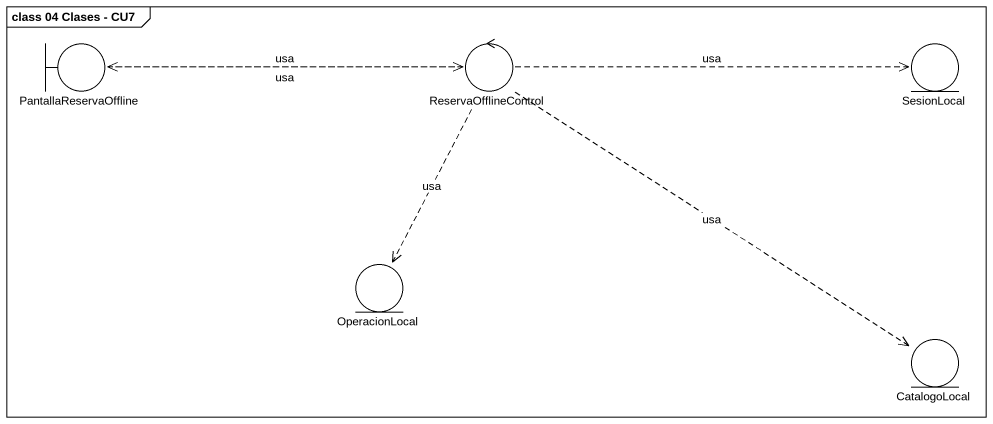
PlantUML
@startuml
mainframe class 04 Clases - CU7
boundary PantallaReservaOffline
control ReservaOfflineControl
entity SesionLocal
entity OperacionLocal
entity CatalogoLocal
PantallaReservaOffline .right.> ReservaOfflineControl : usa
ReservaOfflineControl .left.> PantallaReservaOffline : usa
ReservaOfflineControl .right.> SesionLocal : usa
ReservaOfflineControl ..> OperacionLocal : usa
ReservaOfflineControl ..> CatalogoLocal : usa
@enduml
